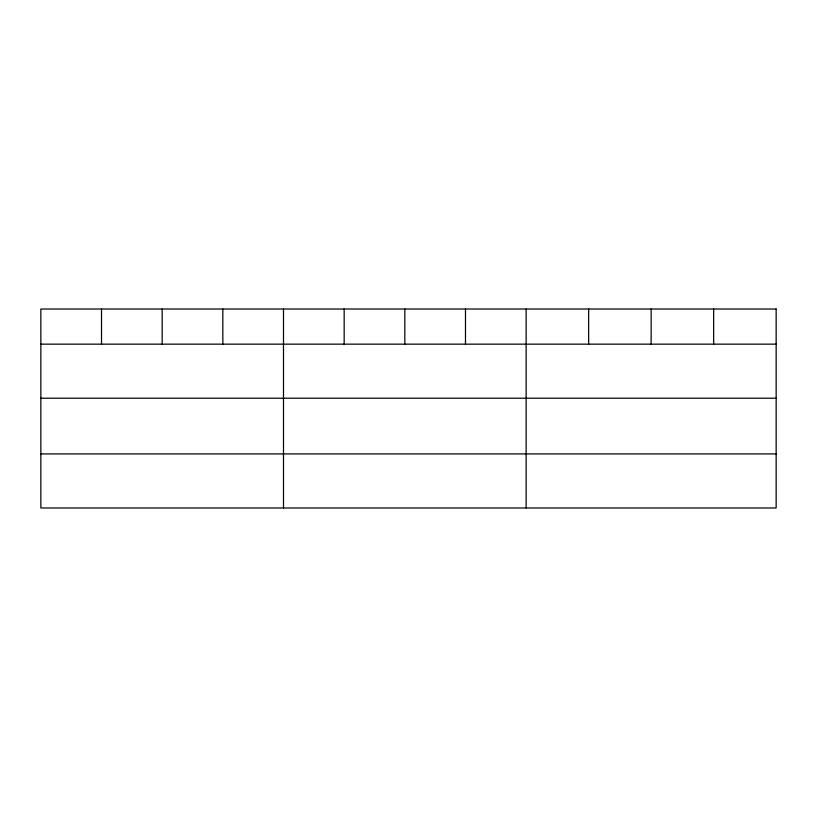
<?xml version="1.0" encoding="UTF-8"?>
<svg xmlns="http://www.w3.org/2000/svg" width="817" height="817" viewBox="0 0 817 817"><rect width="100%" height="100%" fill="white"/><g stroke="black" fill="none" stroke-linecap="round" stroke-linejoin="round"><path stroke-width="1.23" d="M40.85 344.151L776.15 344.151M40.85 398.216L776.15 398.216M40.85 453.915L776.15 453.915M713.649 309.02L713.649 344.151M651.149 309.02L651.149 344.151M588.649 309.02L588.649 344.151M526.148 309.02L526.148 507.98M465.486 309.02L465.486 344.151M404.823 309.02L404.823 344.151M344.161 309.02L344.161 344.151M283.499 309.02L283.499 507.98M222.837 309.02L222.837 344.151M162.175 309.02L162.175 344.151M101.512 309.02L101.512 344.151M776.15 309.02L40.85 309.02L40.85 507.98L776.15 507.98L776.15 309.02"/></g></svg>
